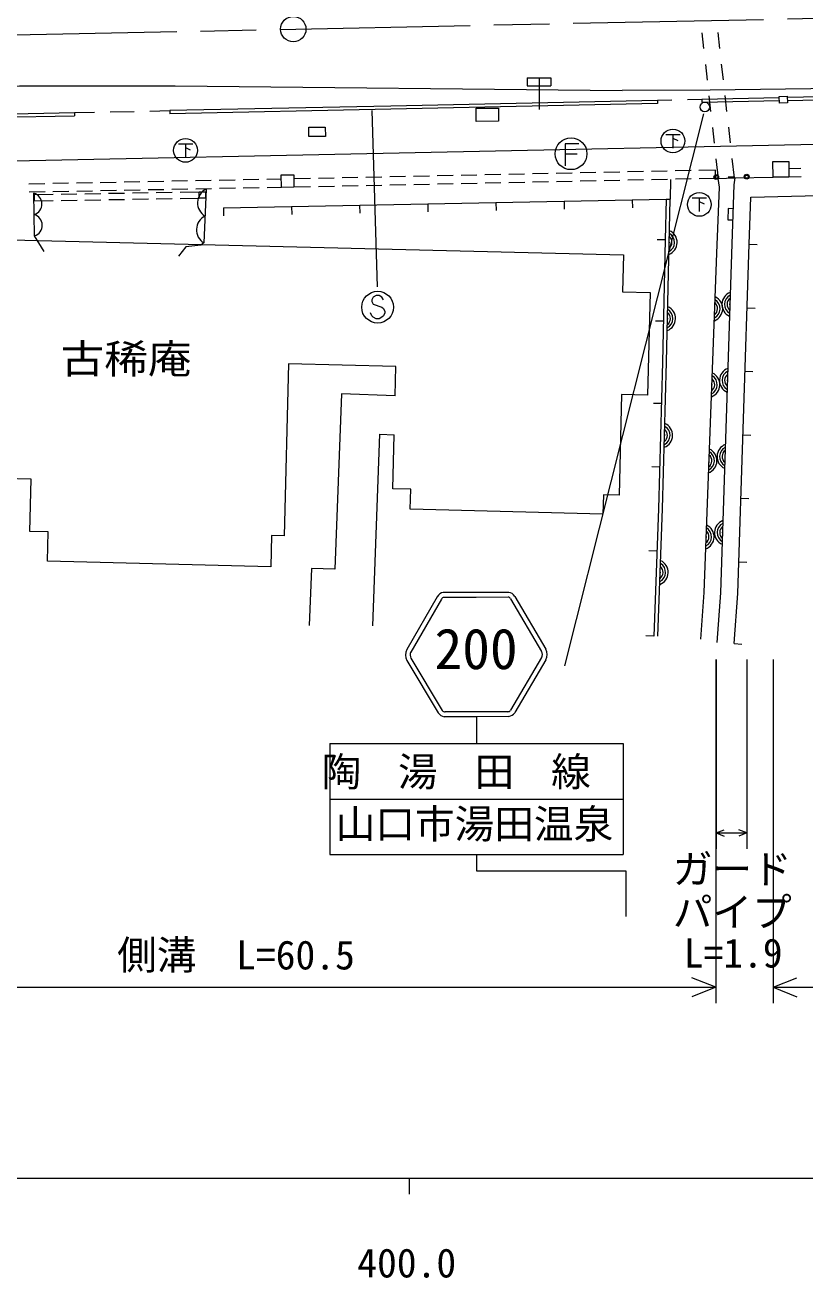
# Model space of a CAD drawing. Units: millimetres, scale not verified. Extents: x 40000 to 680000, y 20000 to 380000.
# Drawn here: x 443788 to 492946, y 198715 to 277752 of the extents above; entities that cross this region are included whole.
import ezdxf
from ezdxf.enums import TextEntityAlignment as Align

# ---------------------------------------------------------------- set-up
doc = ezdxf.new("R2010")
doc.units = ezdxf.units.MM
doc.header["$LTSCALE"] = 1000
doc.linetypes.add('CHAIN', pattern=[18.5, 12, -1.5, 3.5, -1.5])
for name, color, linetype, lineweight in [('M-BGD', 7, 'Continuous', 13), ('M-BGD-EXST', 7, 'Continuous', 13), ('M-BMK', 2, 'CHAIN', 13), ('M-BMK-OTRS', 5, 'Continuous', 13), ('M-BMK-SRVR', 3, 'Continuous', 13), ('M-STR-HTXT', 7, 'Continuous', 13), ('M-STR-STRC', 7, 'Continuous', 13), ('M-TTL-BAND', 7, 'Continuous', 13)]:
    doc.layers.add(name, color=color, linetype=linetype, lineweight=lineweight)
doc.styles.add('ＭＳ ゴシック', font='')
doc.styles.get('ＭＳ ゴシック').set_extended_font_data('MS Gothic')

msp = doc.modelspace()

# ---------------------------------------------------------------- linework, layer by layer
at = {"layer": 'M-BGD'}
for p, q in [((486447, 277261), (486559, 276267)), ((487452, 277277), (487563, 276283)), ((486670, 275273), (486781, 274280)), ((487674, 275290), (487785, 274296)), ((484549, 273019), (483653, 273001)), ((483653, 273001), (483657, 272801)), ((486445, 273058), (485549, 273040)), ((491335, 273162), (486445, 273058)), ((486445, 273058), (486450, 272858)), ((491342, 272962), (486450, 272858)), ((486892, 273286), (487003, 272292)), ((487897, 273302), (488008, 272308)), ((426629, 271813), (446901, 272232)), ((426633, 271613), (446905, 272032)), ((446901, 272232), (448157, 272258)), ((446901, 272232), (446905, 272032)), ((449157, 272278), (450657, 272308)), ((451656, 272329), (452912, 272354)), ((452912, 272354), (452917, 272154)), ((487114, 271298), (487226, 270304)), ((488119, 271314), (488230, 270321)), ((487337, 269311), (487474, 268080)), ((488341, 269327), (488478, 268105)), ((455529, 267944), (454529, 267924)), ((457028, 267973), (456029, 267953)), ((458528, 268002), (457528, 267982)), ((459937, 268029), (459028, 268011)), ((461774, 268067), (460730, 268045)), ((463274, 268098), (462274, 268077)), ((464774, 268129), (463774, 268108)), ((466273, 268161), (465274, 268140)), ((467773, 268192), (466773, 268171)), ((469273, 268223), (468273, 268202)), ((470772, 268254), (469773, 268233)), ((472272, 268286), (471272, 268265)), ((473772, 268317), (472772, 268296)), ((475271, 268348), (474272, 268327)), ((476771, 268379), (475771, 268358)), ((478271, 268410), (477271, 268390)), ((479770, 268442), (478771, 268421)), ((481270, 268473), (480270, 268452)), ((481281, 267953), (480281, 267932)), ((482770, 268504), (481770, 268483)), ((482781, 267984), (481781, 267964)), ((484270, 268535), (483270, 268515)), ((484280, 268016), (483280, 267995)), ((484475, 268004), (484449, 266773)), ((485769, 268567), (484769, 268546)), ((485780, 268047), (484780, 268026)), ((487314, 268599), (486269, 268577)), ((487325, 268079), (486280, 268057)), ((487325, 268079), (487314, 268599)), ((488105, 268173), (488526, 268178)), ((492689, 268701), (491926, 268684)), ((492703, 268181), (491938, 268164)), ((445031, 267741), (444031, 267722)), ((445046, 267221), (444046, 267202)), ((446530, 267770), (445531, 267751)), ((446546, 267250), (445546, 267231)), ((448030, 267799), (447030, 267780)), ((448045, 267279), (447046, 267260)), ((449530, 267828), (448530, 267809)), ((449545, 267308), (448545, 267289)), ((449055, 267140), (450055, 267156)), ((451030, 267857), (450030, 267838)), ((451045, 267337), (450045, 267318)), ((450555, 267165), (451555, 267181)), ((452529, 267886), (451530, 267867)), ((452545, 267366), (451545, 267347)), ((452055, 267189), (453055, 267206)), ((454029, 267915), (453029, 267895)), ((454044, 267395), (453044, 267376)), ((453555, 267214), (454752, 267234)), ((455544, 267424), (454544, 267405)), ((457044, 267453), (456044, 267434)), ((458543, 267482), (457544, 267463)), ((459957, 267509), (459043, 267491)), ((461785, 267547), (460740, 267525)), ((463285, 267578), (462285, 267557)), ((464784, 267609), (463785, 267589)), ((466284, 267641), (465284, 267620)), ((467784, 267672), (466784, 267651)), ((469284, 267703), (468284, 267682)), ((470783, 267734), (469783, 267714)), ((472283, 267766), (471283, 267745)), ((473783, 267797), (472783, 267776)), ((475282, 267828), (474282, 267807)), ((476782, 267859), (475782, 267839)), ((478282, 267891), (477282, 267870)), ((479781, 267922), (478781, 267901)), ((444358, 267062), (445556, 267082)), ((444358, 267062), (444365, 266662)), ((444365, 266662), (445562, 266682)), ((446056, 267090), (447056, 267107)), ((446062, 266690), (447062, 266707)), ((447556, 267115), (448555, 267132)), ((447562, 266715), (448562, 266732)), ((449062, 266740), (450062, 266756)), ((450562, 266765), (451562, 266781)), ((452062, 266789), (453061, 266806)), ((453561, 266814), (454759, 266834)), ((464879, 266388), (464889, 265888)), ((469175, 266473), (469185, 265973)), ((473471, 266558), (473480, 266058)), ((477766, 266643), (477776, 266143)), ((482062, 266728), (482072, 266228)), ((484209, 266770), (484449, 266773)), ((456288, 266218), (456298, 265718)), ((460584, 266303), (460594, 265803)), ((488116, 266175), (488092, 265475)), ((488416, 266164), (488116, 266175)), ((488092, 265475), (488392, 265465)), ((430627, 264508), (481504, 263264)), ((484133, 264195), (483633, 264210)), ((484133, 264195), (483633, 264206)), ((489430, 263922), (489929, 263905)), ((489430, 263922), (489929, 263905)), ((489300, 259916), (489800, 259900)), ((484024, 259063), (483524, 259073)), ((489170, 255910), (489670, 255894)), ((483897, 253869), (483397, 253882)), ((489041, 251904), (489540, 251888)), ((483787, 249870), (483287, 249884)), ((488911, 247899), (489411, 247883)), ((483615, 244562), (483115, 244581)), ((488781, 243893), (489281, 243877)), ((483415, 239201), (482916, 239220)), ((488480, 238729), (488979, 238691))]:
    msp.add_line(p, q, dxfattribs=at)
for points in [[(527729, 273197), (526348, 273502), (523899, 273763), (522067, 273815), (491840, 273172)], [(527686, 273001), (526316, 273304), (523886, 273563), (522066, 273615), (491848, 272973)], [(483653, 273001), (466835, 272644), (452912, 272354)], [(483657, 272801), (466840, 272444), (452917, 272154)], [(487325, 268079), (487474, 268080), (488525, 268106), (490935, 268150)], [(487397, 263361), (487553, 267534), (487474, 268080)], [(488525, 268106), (488469, 267672), (488339, 263957)], [(455197, 267398), (455059, 264004), (454867, 263871), (453924, 263768), (453453, 263168)], [(489430, 263922), (489526, 266905), (521146, 267671), (525902, 267315), (528718, 265097), (528534, 261933), (529834, 261733), (533865, 261096), (534135, 256244), (533738, 253692), (532924, 247960), (531772, 239577)], [(444986, 263466), (444382, 264451), (444342, 267141)], [(456288, 266218), (484209, 266770), (484133, 264195)], [(483677, 239192), (483977, 247235), (484231, 256491), (484449, 266773)], [(484133, 264195), (483970, 256496), (483715, 247243), (483415, 239201)], [(481504, 263264), (481445, 260920), (483195, 260876), (483031, 254413)], [(486392, 239002), (486587, 241946), (487397, 263361)], [(488339, 263957), (487625, 241926), (487393, 238810)], [(488480, 238729), (488716, 241890), (489430, 263922)], [(467110, 254360), (467157, 256208), (460393, 256380), (460118, 245536), (459325, 245556), (459275, 243571), (445202, 243928), (445249, 245783), (444094, 245812), (444177, 249106), (442422, 249150), (442386, 247713), (430037, 248026), (430073, 249478), (429377, 249495), (429549, 256248), (428682, 256270)], [(467110, 254360), (463734, 254488), (463315, 243418), (461833, 243474), (461697, 239877)], [(483031, 254413), (481389, 254454), (481228, 248099), (480246, 248124), (480216, 246904), (468065, 247212), (468097, 248466), (466961, 248495), (467047, 251901)], [(465700, 239861), (466157, 251935), (467047, 251901)]]:
    msp.add_lwpolyline(points, dxfattribs=at)
for points in [[(491837, 273261), (491853, 272840), (491347, 272821), (491332, 273242)], [(473633, 271680), (472224, 271677), (472222, 272512), (473631, 272516)], [(462717, 270722), (461677, 270715), (461673, 271304), (462713, 271312)], [(491938, 268164), (490935, 268150), (490921, 269139), (491924, 269153)], [(460724, 268311), (460740, 267525), (459948, 267509), (459932, 268295)], [(454759, 266834), (454752, 267234), (455159, 267240), (455166, 266840)]]:
    msp.add_lwpolyline(points, close=True, dxfattribs=at)
for centre, radius in [((487355, 268163), 150), ((487355, 268163), 120), ((487355, 268163), 100), ((489276, 268188), 150), ((489276, 268188), 120), ((489276, 268188), 100)]:
    msp.add_circle(centre, radius, dxfattribs=at)
for centre, radius, start, end in [((455633, 266530), 971, 116.69946, 238.6595), ((444150, 266466), 702, 287.57846, 74.09109), ((444169, 265121), 702, 287.57846, 74.09109), ((455564, 264833), 971, 116.69946, 238.6595), ((484079, 264038), 812, 291.40531, 66.16558), ((484079, 264038), 650, 297.5211, 60.04979), ((484079, 264038), 488, 308.65379, 48.91711), ((484079, 264038), 325, 342.84308, 14.72782), ((488527, 260127), 812, 110.76569, 245.52596), ((486952, 259861), 812, 290.45506, 65.21533), ((486952, 259861), 650, 296.57085, 59.09954), ((486952, 259861), 488, 307.70354, 47.96685), ((488527, 260127), 650, 116.88148, 239.41017), ((488527, 260127), 488, 128.01416, 228.27748), ((488527, 260127), 325, 162.20345, 194.08819), ((483977, 259239), 812, 291.40531, 66.16558), ((483977, 259239), 650, 297.5211, 60.04979), ((483977, 259239), 488, 308.65379, 48.91711), ((483977, 259239), 325, 342.84308, 14.72782), ((486952, 259861), 325, 341.89283, 13.77756), ((488372, 255330), 812, 110.76569, 245.52596), ((486770, 255064), 812, 290.45506, 65.21533), ((486770, 255064), 650, 296.57085, 59.09954), ((486770, 255064), 488, 307.70354, 47.96685), ((488372, 255330), 650, 116.88148, 239.41017), ((488372, 255330), 488, 128.01416, 228.27748), ((488372, 255330), 325, 162.20345, 194.08819), ((486770, 255064), 325, 341.89283, 13.77756), ((483792, 251872), 812, 291.04328, 65.80355), ((483792, 251872), 650, 297.15907, 59.68776), ((483792, 251872), 488, 308.29176, 48.55507), ((483792, 251872), 325, 342.48105, 14.36578), ((486589, 250267), 812, 290.45506, 65.21533), ((486589, 250267), 650, 296.57085, 59.09954), ((486589, 250267), 488, 307.70354, 47.96685), ((488217, 250532), 812, 110.76569, 245.52596), ((488217, 250532), 650, 116.88148, 239.41017), ((488217, 250532), 488, 128.01416, 228.27748), ((488217, 250532), 325, 162.20345, 194.08819), ((486589, 250267), 325, 341.89283, 13.77756), ((486408, 245471), 812, 290.45506, 65.21533), ((486408, 245471), 650, 296.57085, 59.09954), ((486408, 245471), 488, 307.70354, 47.96685), ((488061, 245735), 812, 110.76569, 245.52596), ((488061, 245735), 650, 116.88148, 239.41017), ((488061, 245735), 488, 128.01416, 228.27748), ((488061, 245735), 325, 162.20345, 194.08819), ((486408, 245471), 325, 341.89283, 13.77756), ((483514, 243225), 812, 290.48695, 65.24722), ((483514, 243225), 650, 296.60274, 59.13143), ((483514, 243225), 488, 307.73542, 47.99874), ((483514, 243225), 325, 341.92471, 13.80945)]:
    msp.add_arc(centre, radius, start, end, dxfattribs=at)
at = {"layer": 'M-BGD-EXST'}
for p, q in [((484177, 270851), (485077, 270851)), ((484627, 270851), (484627, 269989)), ((484627, 270626), (484927, 270476)), ((453454, 270260), (454354, 270260)), ((453904, 270260), (453904, 269397)), ((453904, 270035), (454204, 269885)), ((478704, 270255), (477829, 270255)), ((477829, 270255), (477829, 268880)), ((477829, 269630), (478579, 269630)), ((485840, 266850), (486740, 266850)), ((486290, 266850), (486290, 265988)), ((486290, 266625), (486590, 266475))]:
    msp.add_line(p, q, dxfattribs=at)
for centre, radius in [((484627, 270439), 750), ((453904, 269847), 750), ((478204, 269630), 1000), ((486290, 266438), 750)]:
    msp.add_circle(centre, radius, dxfattribs=at)
at = {"layer": 'M-BMK'}
msp.add_line((385861, 275937), (511007, 278542), dxfattribs=at)
at = {"layer": 'M-BMK-OTRS'}
msp.add_line((426737, 268842), (520284, 270804), dxfattribs=at)
for points in [[(521918, 274306), (520162, 274309), (494894, 273753), (486983, 273651), (481417, 273634)], [(406275, 273393), (413375, 273540), (420633, 273685), (421636, 273694), (422653, 273707), (427640, 273803), (428651, 273815), (433643, 273858), (434650, 273862), (435653, 273872), (443440, 273921), (453255, 273911), (481417, 273634)]]:
    msp.add_lwpolyline(points, dxfattribs=at)
at = {"layer": 'M-BMK-SRVR'}
msp.add_circle((460696, 277495), 800, dxfattribs=at)
at = {"layer": 'M-STR-HTXT'}
for p, q in [((487325, 237721), (487325, 216056)), ((487355, 237721), (487355, 225794)), ((489276, 237721), (489276, 225794)), ((490935, 237721), (490935, 216056)), ((487355, 226794), (487855, 226994)), ((489276, 226794), (488776, 226994)), ((487355, 226794), (489276, 226794)), ((487355, 226794), (487855, 226594)), ((489276, 226794), (488776, 226594)), ((487325, 217056), (485825, 217656)), ((490935, 217056), (492435, 217656)), ((426841, 217056), (487325, 217056)), ((487325, 217056), (485825, 216456)), ((490935, 217056), (535063, 217056)), ((490935, 217056), (492435, 216456))]:
    msp.add_line(p, q, dxfattribs=at)
at = {"layer": 'M-STR-STRC'}
for p, q in [((475435, 274420), (476935, 274420)), ((475435, 274420), (475435, 273920)), ((476185, 274420), (476185, 272420)), ((476935, 274420), (476935, 273920)), ((475435, 273920), (476935, 273920)), ((465655, 272352), (465983, 261248)), ((486544, 272145), (477789, 237331)), ((465737, 260591), (465646, 260409)), ((465646, 260409), (465646, 260318)), ((465646, 260318), (465737, 260136)), ((465919, 260682), (465737, 260591)), ((465737, 260136), (466282, 259955)), ((466101, 260682), (465919, 260682)), ((466282, 260591), (466101, 260682)), ((466373, 260409), (466282, 260591)), ((465646, 259409), (465555, 259591)), ((465737, 259318), (465646, 259409)), ((465919, 259227), (465737, 259318)), ((466282, 259318), (466101, 259227)), ((466282, 259955), (466373, 259864)), ((466373, 259409), (466282, 259318)), ((466373, 259864), (466464, 259682)), ((466464, 259591), (466373, 259409)), ((466464, 259682), (466464, 259591)), ((466101, 259227), (465919, 259227)), ((469775, 241692), (467844, 238350)), ((470035, 241542), (468104, 238200)), ((474392, 241560), (476351, 238234)), ((474651, 241712), (476609, 238386)), ((467853, 237662), (469832, 234355)), ((468110, 237816), (470090, 234509)), ((476347, 237850), (474395, 234527)), ((476606, 237698), (474654, 234375)), ((472245, 234119), (472245, 232427)), ((462999, 232427), (481492, 232427)), ((462999, 232427), (462999, 225418)), ((481492, 232427), (481492, 225418)), ((462999, 228923), (481492, 228923)), ((462999, 225418), (481492, 225418))]:
    msp.add_line(p, q, dxfattribs=at)
for points in [[(474276, 241962), (472212, 241945), (470148, 241945)], [(474243, 241662), (472214, 241645), (470183, 241645)], [(474278, 234136), (472245, 234119), (470210, 234119)], [(474238, 234436), (472243, 234419), (470247, 234419)], [(472245, 225418), (472245, 224405), (481660, 224405), (481660, 221508)]]:
    msp.add_lwpolyline(points, dxfattribs=at)
for centre, radius in [((486639, 272576), 305), ((466010, 259955), 1000)]:
    msp.add_circle(centre, radius, dxfattribs=at)
for centre, radius, start, end in [((470165, 241519), 427, 92.29572, 156.02366), ((474262, 241536), 427, 24.44946, 88.1774), ((470205, 241455), 191, 96.53703, 152.95737), ((474223, 241472), 191, 27.51575, 83.93609), ((468471, 238014), 711, 151.80974, 209.66878), ((468471, 238014), 412, 151.80974, 209.66878), ((475985, 238045), 412, 330.80435, 28.66338), ((475985, 238045), 711, 330.80435, 28.66338), ((470323, 234721), 612, 216.76349, 259.34701), ((470258, 234623), 203, 214.0004, 273.155), ((474225, 234639), 203, 267.31812, 326.47272), ((474160, 234737), 612, 281.12611, 323.70964)]:
    msp.add_arc(centre, radius, start, end, dxfattribs=at)
at = {"layer": 'M-TTL-BAND'}
for p, q in [((40000, 205000), (579000, 205000)), ((468000, 205000), (468000, 204000))]:
    msp.add_line(p, q, dxfattribs=at)

# ---------------------------------------------------------------- texts
at = {"layer": 'M-BGD', "style": 'ＭＳ ゴシック', "width": 1.1}
msp.add_text('古稀庵', height=1833, dxfattribs=at).set_placement((450155, 255226), align=Align.BOTTOM_CENTER)
at = {"layer": 'M-STR-HTXT', "style": 'ＭＳ ゴシック'}
for s, p in [('ガード', (488368, 223043)), ('パイプ', (488368, 220330)), ('側溝\u3000L=60.5', (457083, 217625)), ('L=1.9', (488423, 217748))]:
    msp.add_text(s, height=1833, dxfattribs=at).set_placement(p, align=Align.BOTTOM_CENTER)
at = {"layer": 'M-STR-STRC', "style": 'ＭＳ ゴシック'}
msp.add_text('200', height=2566, dxfattribs=at).set_placement((472218, 236353), align=Align.BOTTOM_CENTER)
msp.add_text('山口市湯田温泉', height=1833, dxfattribs=at).set_placement((463365, 225892), align=Align.BOTTOM_LEFT)
at = {"layer": 'M-STR-STRC', "insert": (472122, 229531), "char_height": 1833, "attachment_point": 8, "style": 'ＭＳ ゴシック'}
msp.add_mtext('\\T1.93;陶湯田線', dxfattribs=at)
at = {"layer": 'M-TTL-BAND', "style": 'ＭＳ ゴシック'}
msp.add_text('400.0', height=1833, dxfattribs=at).set_placement((467844, 198195), align=Align.BOTTOM_CENTER)

doc.saveas('drawing.dxf')
